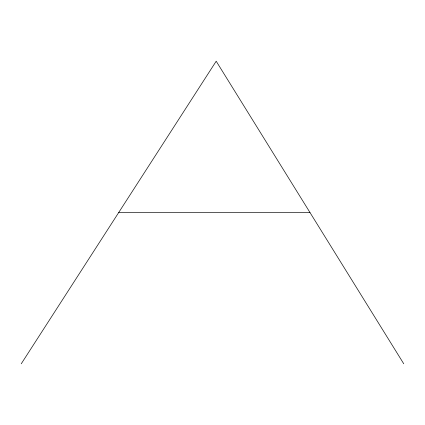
<?xml version="1.0" encoding="UTF-8"?>
<svg xmlns="http://www.w3.org/2000/svg" width="425" height="425" viewBox="0 0 425 425"><rect width="100%" height="100%" fill="white"/><g stroke="black" fill="none" stroke-linecap="round" stroke-linejoin="round"><path stroke-width="0.64" d="M21.25 363.789L216.192 61.211L403.75 363.789M118.718 212.5L309.968 212.5"/></g></svg>
